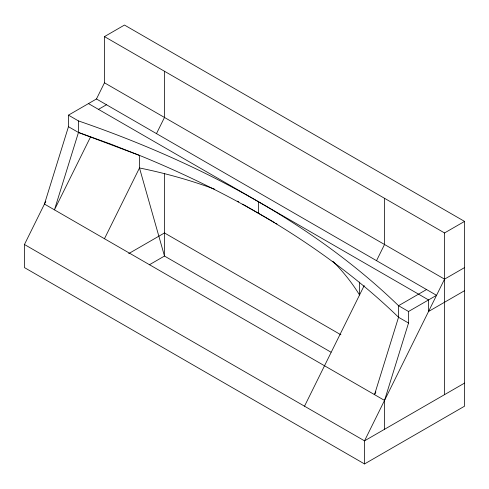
<?xml version="1.0" encoding="UTF-8"?>
<svg xmlns="http://www.w3.org/2000/svg" width="489" height="489" viewBox="0 0 489 489"><rect width="100%" height="100%" fill="white"/><g stroke="black" fill="none" stroke-linecap="round" stroke-linejoin="round"><path stroke-width="0.73" d="M45.807 201.34L24.45 244.5L24.45 267.599L364.525 463.945L464.55 406.194L464.55 221.401L124.475 25.055L104.469 36.608L104.469 82.806L96.467 98.974L68.46 115.147L68.46 126.694L44.456 204.078L384.531 400.418L384.531 429.293M68.46 115.147L78.46 120.917L78.46 132.47L54.456 209.854L90.679 136.651M384.531 400.418L408.535 323.033L408.535 311.487L436.543 295.319L96.467 98.974M104.469 238.724L139.487 167.959L139.487 155.514M156.48 133.625L164.481 117.452L164.481 71.253M304.513 406.194L364.201 285.582M376.53 260.668L384.531 244.5L384.531 198.302M375.882 391.909L374.531 394.641L398.535 317.263L398.535 305.711A919.448 530.84 0 0 0 78.46 120.917M464.55 267.599L444.544 279.146L364.525 440.846L364.525 463.945M98.466 109.371L106.468 104.75M128.711 253.602L164.481 232.953L340.919 334.818M149.316 264.806L164.481 256.053L331.004 352.19M104.469 36.608L444.544 232.947L464.55 221.401M426.542 289.543L398.535 305.711L408.535 311.487M464.55 290.698L428.541 311.487L428.541 299.934L88.466 103.595M464.55 383.095L364.525 440.846L24.45 244.5M68.46 126.694L78.46 132.47L110.801 144.108L142.281 156.511A919.448 530.84 0 0 1 398.535 317.263L408.535 323.033M78.46 132.47L139.047 155.239M104.469 82.806L444.544 279.146M237.422 201.144L238.736 201.902M242.691 204.188L274.353 222.471M275.674 223.235L276.994 223.999M444.544 232.947L444.544 394.647M359.537 282.067L359.537 295.001A360.155 207.935 0 0 0 332.862 261.242M258.504 201.768L258.504 213.314M164.481 173.387L164.481 256.053L139.487 167.959A360.155 207.935 0 0 1 214.592 189.176"/></g></svg>
